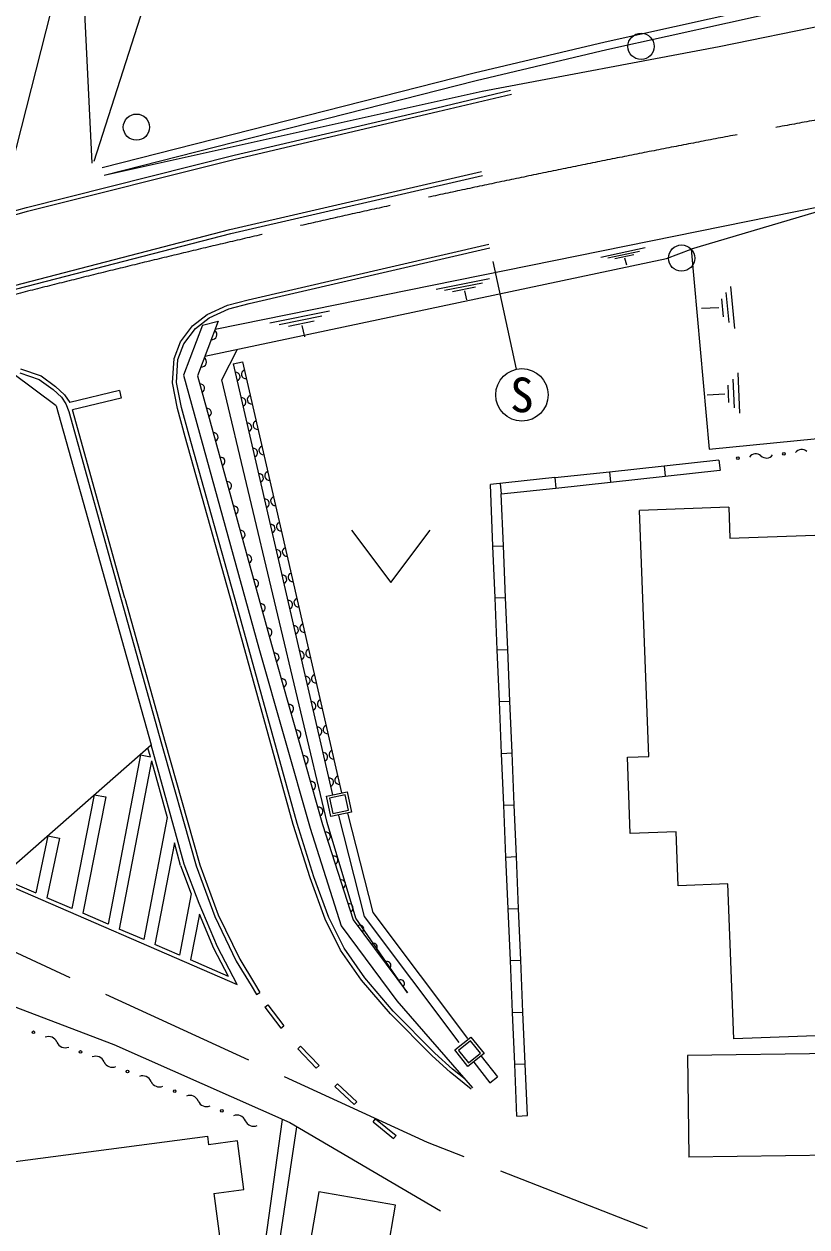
# Model space of a CAD drawing. Units: millimetres, scale not verified. Extents: x 40000 to 680000, y 20000 to 380000.
# Drawn here: x 187554 to 217406, y 263141 to 308997 of the extents above; entities that cross this region are included whole.
import ezdxf
from ezdxf.enums import TextEntityAlignment as Align

# ---------------------------------------------------------------- set-up
doc = ezdxf.new("R2010")
doc.units = ezdxf.units.MM
doc.header["$LTSCALE"] = 1000
doc.linetypes.add('CHAIN', pattern=[18.5, 12, -1.5, 3.5, -1.5])
doc.linetypes.add('DASHED', pattern=[7.5, 6, -1.5])
for name, color, linetype, lineweight in [('M-BGD', 7, 'Continuous', 13), ('M-BGD-EXST', 7, 'Continuous', 13), ('M-BMK', 2, 'CHAIN', 13), ('M-STR-HTXT', 7, 'Continuous', 13), ('M-STR-STRC', 7, 'Continuous', 13)]:
    doc.layers.add(name, color=color, linetype=linetype, lineweight=lineweight)
doc.styles.add('ＭＳ ゴシック', font='')
doc.styles.get('ＭＳ ゴシック').set_extended_font_data('MS Gothic')

msp = doc.modelspace()

# ---------------------------------------------------------------- linework, layer by layer
at = {"layer": 'M-BGD'}
for p, q in [((209547, 300117), (211239, 300475)), ((209811, 300088), (211019, 300344)), ((210075, 300059), (210800, 300213)), ((210452, 300083), (210526, 299817)), ((203268, 298889), (205298, 299294)), ((203582, 298847), (205032, 299136)), ((214493, 298992), (214646, 297394)), ((203896, 298804), (204766, 298978)), ((204347, 298824), (204426, 298490)), ((214143, 298524), (214209, 297839)), ((214318, 298758), (214427, 297617)), ((196928, 297608), (199204, 298070)), ((214045, 298178), (213389, 298160)), ((194957, 297666), (194163, 295582)), ((194365, 297515), (194957, 297666)), ((197282, 297547), (198909, 297877)), ((197637, 297486), (198613, 297684)), ((194365, 297515), (193638, 295607)), ((198145, 297500), (198243, 297076)), ((195096, 295436), (195687, 296598)), ((195530, 296043), (195881, 296124)), ((195530, 296043), (199313, 279614)), ((195881, 296124), (199665, 279690)), ((188778, 294440), (187130, 295670)), ((193638, 295607), (196506, 285210)), ((194163, 295582), (196987, 285345)), ((199110, 278559), (195096, 295436)), ((214576, 295465), (214625, 294372)), ((214765, 295698), (214833, 294168)), ((214270, 294894), (213608, 294845)), ((214387, 295232), (214417, 294576)), ((188778, 294440), (192401, 281515)), ((209876, 291933), (211960, 292159)), ((211960, 292159), (214045, 292384)), ((211960, 292159), (212003, 291761)), ((214050, 292373), (214094, 291975)), ((207791, 291708), (205335, 291442)), ((207791, 291708), (209876, 291933)), ((207791, 291708), (207834, 291310)), ((209876, 291933), (209919, 291536)), ((209919, 291536), (212003, 291761)), ((212003, 291761), (214088, 291987)), ((205433, 289093), (205335, 291442)), ((205707, 291482), (205750, 291085)), ((205750, 291085), (207834, 291310)), ((207834, 291310), (209919, 291536)), ((205833, 289110), (205750, 291085)), ((214426, 290583), (211028, 290456)), ((211378, 281079), (211028, 290456)), ((214426, 290583), (214470, 289396)), ((214470, 289396), (218988, 289564)), ((205433, 289093), (205833, 289110)), ((205516, 287118), (205433, 289093)), ((205916, 287135), (205833, 289110)), ((205516, 287118), (205916, 287135)), ((205599, 285143), (205516, 287118)), ((205999, 285160), (205916, 287135)), ((196987, 285345), (198939, 278489)), ((196506, 285210), (198461, 278345)), ((205599, 285143), (205999, 285160)), ((205682, 283168), (205599, 285143)), ((206082, 283185), (205999, 285160)), ((205682, 283168), (206082, 283185)), ((205765, 281193), (205682, 283168)), ((206165, 281210), (206082, 283185)), ((186510, 276356), (192401, 281515)), ((205765, 281193), (206165, 281210)), ((205848, 279218), (205765, 281193)), ((206247, 279235), (206165, 281210)), ((210560, 281048), (211378, 281079)), ((210669, 278134), (210560, 281048)), ((199798, 279616), (199203, 279489)), ((199203, 279489), (199328, 278904)), ((199923, 279031), (199798, 279616)), ((199328, 278904), (199923, 279031)), ((205848, 279218), (206247, 279235)), ((205931, 277243), (205848, 279218)), ((206330, 277260), (206247, 279235)), ((198939, 278489), (200098, 274848)), ((200207, 274918), (199110, 278559)), ((198461, 278345), (199647, 274616)), ((212426, 278199), (210669, 278134)), ((212502, 276151), (212426, 278199)), ((205931, 277243), (206330, 277260)), ((206014, 275268), (205931, 277243)), ((206413, 275285), (206330, 277260)), ((214396, 276222), (212502, 276151)), ((214617, 270307), (214396, 276222)), ((206014, 275268), (206413, 275285)), ((206097, 273293), (206014, 275268)), ((206496, 273310), (206413, 275285)), ((200098, 274848), (202172, 272065)), ((202172, 272065), (200207, 274918)), ((199647, 274616), (201771, 271766)), ((206097, 273293), (206496, 273310)), ((206579, 271335), (206496, 273310)), ((206180, 271318), (206097, 273293)), ((201771, 271766), (204653, 268449)), ((206180, 271318), (206579, 271335)), ((206263, 269343), (206180, 271318)), ((206662, 269360), (206579, 271335)), ((204576, 270237), (204120, 269872)), ((204954, 269764), (204576, 270237)), ((218604, 270456), (214617, 270307)), ((204120, 269872), (204498, 269399)), ((204498, 269399), (204954, 269764)), ((225638, 269852), (212849, 269673)), ((212849, 269673), (212904, 265802)), ((206263, 269343), (206662, 269360)), ((206345, 267368), (206263, 269343)), ((206745, 267385), (206662, 269360)), ((206345, 267368), (206745, 267385)), ((196236, 258872), (197412, 267242)), ((196742, 258902), (197953, 266964)), ((182448, 265011), (194547, 266596)), ((194547, 266596), (194588, 266277)), ((195691, 266421), (194588, 266277)), ((195933, 264572), (195691, 266421)), ((220267, 265905), (212904, 265802)), ((194789, 264422), (195933, 264572)), ((194789, 264422), (195420, 259605)), ((198794, 264477), (197080, 254553)), ((201720, 263971), (198794, 264477)), ((200006, 254048), (201720, 263971))]:
    msp.add_line(p, q, dxfattribs=at)
at = {"layer": 'M-BGD', "linetype": 'DASHED'}
for p, q in [((199540, 278829), (200527, 274971)), ((199889, 278918), (200858, 275130)), ((200527, 274971), (204215, 270056)), ((200858, 275130), (204503, 270272)), ((204983, 269650), (205601, 268861)), ((204700, 269428), (205317, 268639)), ((205317, 268639), (205601, 268861))]:
    msp.add_line(p, q, dxfattribs=at)
at = {"layer": 'M-BGD'}
for points in [[(213410, 324287), (203872, 323597), (203584, 326790), (189057, 325881), (190138, 303694)], [(190538, 303533), (204716, 307133), (209715, 308320), (216327, 309778), (213410, 324287)], [(190612, 303242), (204788, 306842), (209782, 308027), (216680, 309549), (213704, 324347)], [(190612, 303242), (205023, 306438), (214054, 308143), (218159, 308985)], [(194846, 297372), (219728, 302406), (212988, 300418), (213678, 292790), (221811, 293597)], [(194451, 296337), (212054, 300055), (212988, 300418)], [(164421, 278515), (170392, 276983), (182225, 273428), (190973, 270102), (197690, 267118), (203429, 263755)]]:
    msp.add_lwpolyline(points, dxfattribs=at)
for points in [[(199084, 279565), (199874, 279734), (200041, 278955), (199251, 278786)], [(203979, 269887), (204591, 270377), (205094, 269748), (204482, 269259)]]:
    msp.add_lwpolyline(points, close=True, dxfattribs=at)
at = {"layer": 'M-BGD', "linetype": 'DASHED'}
msp.add_lwpolyline([(231070, 261837), (218307, 260347), (202935, 266356), (183231, 275439), (170374, 278653)], dxfattribs=at)
at = {"layer": 'M-BGD'}
for centre in [(216530, 292617), (214776, 292446), (187910, 270562), (189706, 269813), (191502, 269064), (193298, 268315), (195094, 267567)]:
    msp.add_circle(centre, 50, dxfattribs=at)
for centre, radius, start, end in [((194721, 297159), 190, 261.324, 56.9643), ((194324, 296117), 190, 261.324, 56.9643), ((196008, 295644), 166, 108.5378, 277.3989), ((195625, 295557), 166, 288.5187, 97.418), ((194281, 295113), 161, 289.4376, 101.4048), ((195848, 294590), 166, 288.5187, 97.418), ((196230, 294678), 166, 108.5378, 277.3989), ((194538, 294183), 161, 289.4376, 101.4048), ((196071, 293624), 166, 288.5187, 97.418), ((196453, 293711), 166, 108.5378, 277.3989), ((194794, 293252), 161, 289.4376, 101.4048), ((196293, 292657), 166, 288.5187, 97.418), ((196676, 292744), 166, 108.5378, 277.3989), ((215453, 292319), 292, 46.7478, 144.4417), ((215854, 292745), 292, 226.7525, 324.437), ((217206, 292490), 292, 46.7525, 144.437), ((195051, 292321), 161, 289.4376, 101.4048), ((196516, 291691), 166, 288.5187, 97.418), ((196898, 291777), 166, 108.5378, 277.3989), ((195308, 291391), 161, 289.4376, 101.4048), ((196738, 290725), 166, 288.5187, 97.418), ((197121, 290811), 166, 108.5378, 277.3989), ((195564, 290460), 161, 289.4376, 101.4048), ((196961, 289758), 166, 288.5187, 97.418), ((197343, 289844), 166, 108.5378, 277.3989), ((195821, 289529), 161, 289.4376, 101.4048), ((197183, 288792), 166, 288.5187, 97.418), ((197566, 288877), 166, 108.5378, 277.3989), ((196078, 288599), 161, 289.4376, 101.4048), ((197406, 287825), 166, 288.5187, 97.418), ((197789, 287911), 166, 108.5378, 277.3989), ((196335, 287668), 161, 289.4376, 101.4048), ((198011, 286944), 166, 108.5378, 277.3989), ((196591, 286738), 161, 289.4376, 101.4048), ((197628, 286859), 166, 288.5187, 97.418), ((196848, 285807), 161, 289.4376, 101.4048), ((197851, 285892), 166, 288.5187, 97.418), ((198234, 285977), 166, 108.5378, 277.3989), ((197106, 284849), 171, 292.9516, 98.8388), ((198073, 284926), 166, 288.5187, 97.418), ((198457, 285010), 166, 108.5378, 277.3989), ((197385, 283870), 171, 292.9516, 98.8388), ((198296, 283960), 166, 288.5187, 97.418), ((198679, 284044), 166, 108.5378, 277.3989), ((197664, 282890), 171, 292.9516, 98.8388), ((198519, 282993), 166, 288.5187, 97.418), ((198902, 283077), 166, 108.5378, 277.3989), ((197943, 281911), 171, 292.9516, 98.8388), ((198741, 282027), 166, 288.5187, 97.418), ((199124, 282110), 166, 108.5378, 277.3989), ((198222, 280932), 171, 292.9516, 98.8388), ((198964, 281060), 166, 288.5187, 97.418), ((199347, 281143), 166, 108.5378, 277.3989), ((199186, 280094), 166, 288.5187, 97.418), ((199570, 280177), 166, 108.5378, 277.3989), ((198501, 279952), 171, 292.9516, 98.8388), ((198780, 278973), 171, 292.9516, 98.8388), ((199075, 278031), 160, 291.0616, 104.2261), ((199365, 277121), 160, 291.0616, 104.2261), ((199654, 276210), 160, 291.0616, 104.2261), ((199944, 275300), 160, 291.0616, 104.2261), ((200361, 274503), 145, 304.6157, 128.7982), ((200880, 273807), 145, 304.6157, 128.7982), ((201399, 273111), 145, 304.6157, 128.7982), ((201917, 272416), 145, 304.6157, 128.7982), ((188489, 270054), 346, 22.6656, 112.0696), ((189127, 270320), 346, 202.6674, 292.067), ((190285, 269305), 346, 22.6674, 112.067), ((190923, 269572), 346, 202.6636, 292.0707), ((192081, 268556), 346, 22.6674, 112.067), ((192719, 268823), 346, 202.6656, 292.0696), ((193877, 267808), 346, 22.6694, 112.0659), ((194515, 268074), 346, 202.6636, 292.0707), ((195673, 267059), 346, 22.6689, 112.0654), ((196311, 267325), 346, 202.6647, 292.0674)]:
    msp.add_arc(centre, radius, start, end, dxfattribs=at)
at = {"layer": 'M-BGD-EXST'}
for p, q in [((205425, 299947), (206324, 295838)), ((200045, 289709), (201545, 287709)), ((201545, 287709), (203045, 289709))]:
    msp.add_line(p, q, dxfattribs=at)
for centre, radius in [((211080, 308146), 500), ((191840, 305068), 500), ((212627, 300075), 500), ((206538, 294861), 1000)]:
    msp.add_circle(centre, radius, dxfattribs=at)
at = {"layer": 'M-BMK'}
msp.add_arc((298776, -140322), 452965, 93.67144, 106.0602, dxfattribs=at)
at = {"layer": 'M-STR-HTXT'}
for points in [[(186904, 302841), (195687, 337438), (240470, 337456)], [(241032, 330902), (198951, 330963), (190215, 303759)]]:
    msp.add_lwpolyline(points, dxfattribs=at)
at = {"layer": 'M-STR-STRC'}
for p, q in [((203292, 305805), (206105, 306474)), ((203326, 305659), (206140, 306328)), ((195567, 303998), (203292, 305805)), ((195603, 303853), (203326, 305659)), ((187647, 302004), (195567, 303998)), ((187686, 301859), (195603, 303853)), ((195403, 301164), (204999, 303373)), ((195439, 301018), (205032, 303227)), ((181709, 300345), (187647, 302004)), ((181750, 300200), (187686, 301859)), ((185778, 298671), (195403, 301164)), ((185817, 298526), (195439, 301018)), ((196100, 298490), (205276, 300611)), ((196136, 298345), (205310, 300464)), ((194538, 297927), (195312, 298279)), ((194616, 297797), (195363, 298137)), ((195312, 298279), (196100, 298490)), ((195363, 298137), (196136, 298345)), ((193978, 297493), (194538, 297927)), ((194086, 297387), (194616, 297797)), ((193520, 296880), (193978, 297493)), ((193652, 296807), (194086, 297387)), ((193273, 296249), (193520, 296880)), ((193422, 296216), (193652, 296807)), ((193221, 295317), (193273, 296249)), ((187414, 295858), (188207, 295586)), ((193372, 295327), (193422, 296216)), ((187392, 295707), (188137, 295452)), ((188137, 295452), (188659, 295070)), ((188207, 295586), (188754, 295186)), ((193407, 294347), (193221, 295317)), ((193553, 294381), (193372, 295327)), ((188659, 295070), (188981, 294770)), ((188754, 295186), (189096, 294868)), ((189096, 294868), (189297, 294573)), ((191192, 295025), (189297, 294573)), ((191192, 295025), (191262, 294733)), ((188981, 294770), (189152, 294520)), ((189152, 294520), (189257, 294232)), ((191262, 294733), (189397, 294289)), ((189257, 294232), (191256, 287066)), ((191401, 287106), (189397, 294289)), ((193704, 293267), (193407, 294347)), ((193849, 293307), (193553, 294381)), ((195520, 286788), (193704, 293267)), ((195664, 286829), (193849, 293307)), ((191256, 287066), (192795, 281563)), ((191401, 287106), (192939, 281603)), ((197822, 278478), (195520, 286788)), ((197966, 278520), (195664, 286829)), ((192795, 281563), (193628, 278613)), ((192939, 281603), (193772, 278654)), ((191999, 281134), (190764, 274679)), ((191999, 281134), (192371, 281063)), ((192371, 281063), (192276, 281405)), ((193666, 276969), (192401, 281515)), ((192414, 280908), (191187, 274495)), ((192414, 280908), (193015, 278751)), ((190232, 279620), (189373, 275281)), ((190674, 279533), (189795, 275098)), ((190232, 279620), (190674, 279533)), ((193015, 278751), (192117, 274093)), ((193628, 278613), (194113, 276902)), ((193772, 278654), (194255, 276948)), ((198463, 276446), (197822, 278478)), ((198605, 276494), (197966, 278520)), ((188461, 278051), (188007, 275872)), ((188901, 277959), (188428, 275690)), ((188461, 278051), (188901, 277959)), ((193285, 277778), (192540, 273910)), ((193523, 276923), (193285, 277778)), ((193523, 276923), (193931, 275840)), ((194231, 275471), (193666, 276969)), ((194113, 276902), (194824, 274981)), ((194255, 276948), (194962, 275040)), ((186510, 276356), (195682, 272386)), ((186635, 276466), (188007, 275872)), ((199037, 274876), (198463, 276446)), ((199176, 274935), (198605, 276494)), ((189373, 275281), (188428, 275690)), ((193931, 275840), (193477, 273504)), ((194931, 273823), (194231, 275471)), ((190764, 274679), (189795, 275098)), ((194239, 275067), (193900, 273321)), ((194795, 273759), (194239, 275067)), ((194824, 274981), (195648, 273278)), ((194962, 275040), (195780, 273350)), ((199626, 273691), (199037, 274876)), ((199755, 273768), (199176, 274935)), ((192117, 274093), (191187, 274495)), ((193477, 273504), (192540, 273910)), ((195682, 272386), (194931, 273823)), ((200544, 272643), (199755, 273768)), ((195352, 272692), (193900, 273321)), ((195352, 272692), (194795, 273759)), ((195780, 273350), (196343, 272425)), ((200425, 272551), (199626, 273691)), ((195648, 273278), (196214, 272348)), ((196343, 272425), (196544, 272080)), ((201523, 271264), (200425, 272551)), ((201633, 271366), (200544, 272643)), ((196214, 272348), (196414, 272005)), ((196414, 272005), (196544, 272080)), ((196733, 271523), (196852, 271614)), ((196733, 271523), (197347, 270718)), ((196852, 271614), (197466, 270809)), ((203113, 269658), (201523, 271264)), ((203216, 269767), (201633, 271366)), ((197347, 270718), (197466, 270809)), ((197992, 269935), (198101, 270038)), ((197992, 269935), (198697, 269192)), ((198101, 270038), (198806, 269295)), ((203800, 269041), (203113, 269658)), ((203897, 269155), (203216, 269767)), ((198697, 269192), (198806, 269295)), ((204606, 268391), (203800, 269041)), ((204374, 268771), (203897, 269155)), ((199401, 268491), (199502, 268602)), ((199401, 268491), (200147, 267804)), ((199502, 268602), (200248, 267914)), ((200147, 267804), (200248, 267914)), ((200866, 267149), (200961, 267265)), ((200866, 267149), (201646, 266510)), ((200961, 267265), (201741, 266626)), ((201646, 266510), (201741, 266626))]:
    msp.add_line(p, q, dxfattribs=at)

# ---------------------------------------------------------------- texts
at = {"layer": 'M-BGD-EXST', "style": 'ＭＳ ゴシック'}
msp.add_text('S', height=1320, dxfattribs=at).set_placement((206538, 294861), align=Align.MIDDLE_CENTER)

doc.saveas('drawing.dxf')
